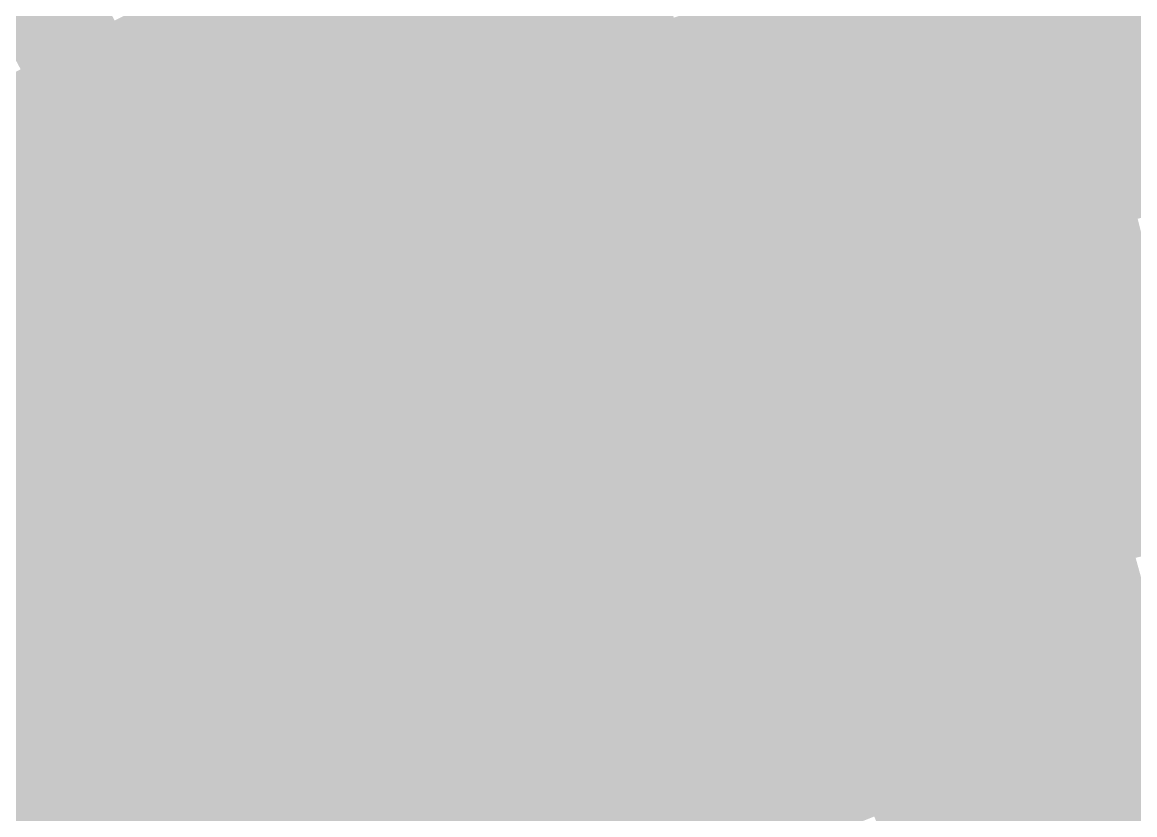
# Model space of a CAD drawing. Header units: inches. Extents: x -266 to 784, y -170 to 213.
# Drawn here: x -37.21 to -16.82, y 56.01 to 70.53 of the extents above; entities that cross this region are included whole.
import ezdxf

# ---------------------------------------------------------------- set-up
doc = ezdxf.new("R2010")
doc.units = ezdxf.units.IN
doc.header["$MEASUREMENT"] = 0

msp = doc.modelspace()

# ---------------------------------------------------------------- linework, layer by layer
at = {"color": 92, "true_color": 0x14cd00}
msp.add_solid([(-33.349297, 70.511165), (-33.776852, 71.415154), (-31.608822, 71.308361), (-32.014064, 72.222571)], dxfattribs=at)
at = {"color": 92, "true_color": 0x18c900}
msp.add_solid([(-31.203581, 70.394151), (-31.608822, 71.308361), (-29.466624, 71.138724), (-29.849308, 72.062604)], dxfattribs=at)
at = {"color": 82, "true_color": 0x1cc400}
msp.add_solid([(-29.083941, 70.214844), (-29.466624, 71.138724), (-27.352023, 70.907453), (-27.711918, 71.840446)], dxfattribs=at)
at = {"color": 82, "true_color": 0x30b700}
msp.add_solid([(-19.470031, 70.355653), (-19.736744, 71.319429), (-17.737553, 70.812281), (-17.980533, 71.782313)], dxfattribs=at)
at = {"color": 82, "true_color": 0x28bc00}
msp.add_solid([(-23.212449, 70.265085), (-23.526131, 71.214614), (-21.481066, 70.813585), (-21.771351, 71.770525)], dxfattribs=at)
at = {"color": 92, "true_color": 0x0bd100}
msp.add_solid([(-37.240342, 69.67178), (-37.711739, 70.553701), (-35.519295, 70.56472), (-35.968906, 71.457944)], dxfattribs=at)
at = {"color": 92, "true_color": 0x0fcd00}
msp.add_solid([(-35.069684, 69.671495), (-35.519295, 70.56472), (-33.349297, 70.511165), (-33.776852, 71.415154)], dxfattribs=at)
at = {"color": 82, "true_color": 0x20c000}
msp.add_solid([(-26.992128, 69.97446), (-27.352023, 70.907453), (-25.266739, 70.615805), (-25.603629, 71.557349)], dxfattribs=at)
at = {"color": 92, "true_color": 0x14c900}
msp.add_solid([(-32.921742, 69.607176), (-33.349297, 70.511165), (-31.203581, 70.394151), (-31.608822, 71.308361)], dxfattribs=at)
at = {"color": 82, "true_color": 0x24bc00}
msp.add_solid([(-24.929849, 69.674261), (-25.266739, 70.615805), (-23.212449, 70.265085), (-23.526131, 71.214614)], dxfattribs=at)
at = {"color": 82, "true_color": 0x2cb700}
msp.add_solid([(-21.190781, 69.856645), (-21.481066, 70.813585), (-19.470031, 70.355653), (-19.736744, 71.319429)], dxfattribs=at)
at = {"color": 82, "true_color": 0x33b300}
msp.add_solid([(-17.494573, 69.84225), (-17.737553, 70.812281), (-15.775289, 70.250553), (-15.994391, 71.226255)], dxfattribs=at)
at = {"color": 92, "true_color": 0x18c400}
msp.add_solid([(-30.79834, 69.479941), (-31.203581, 70.394151), (-29.083941, 70.214844), (-29.466624, 71.138724)], dxfattribs=at)
at = {"color": 82, "true_color": 0x1cc000}
msp.add_solid([(-28.701257, 69.290965), (-29.083941, 70.214844), (-26.992128, 69.97446), (-27.352023, 70.907453)], dxfattribs=at)
at = {"color": 82, "true_color": 0x27b700}
msp.add_solid([(-22.898767, 69.315557), (-23.212449, 70.265085), (-21.190781, 69.856645), (-21.481066, 70.813585)], dxfattribs=at)
at = {"color": 82, "true_color": 0x2fb300}
msp.add_solid([(-19.203319, 69.391877), (-19.470031, 70.355653), (-17.494573, 69.84225), (-17.737553, 70.812281)], dxfattribs=at)
at = {"color": 92, "true_color": 0x0acd00}
msp.add_solid([(-36.768945, 68.789859), (-37.240342, 69.67178), (-35.069684, 69.671495), (-35.519295, 70.56472)], dxfattribs=at)
at = {"color": 82, "true_color": 0x20bc00}
msp.add_solid([(-26.632233, 69.041467), (-26.992128, 69.97446), (-24.929849, 69.674261), (-25.266739, 70.615805)], dxfattribs=at)
at = {"color": 92, "true_color": 0x0fc900}
msp.add_solid([(-34.620072, 68.778271), (-35.069684, 69.671495), (-32.921742, 69.607176), (-33.349297, 70.511165)], dxfattribs=at)
at = {"color": 92, "true_color": 0x13c400}
msp.add_solid([(-32.494187, 68.703186), (-32.921742, 69.607176), (-30.79834, 69.479941), (-31.203581, 70.394151)], dxfattribs=at)
at = {"color": 82, "true_color": 0x2bb300}
msp.add_solid([(-20.900497, 68.899704), (-21.190781, 69.856645), (-19.203319, 69.391877), (-19.470031, 70.355653)], dxfattribs=at)
at = {"color": 92, "true_color": 0x17c000}
msp.add_solid([(-30.393099, 68.565732), (-30.79834, 69.479941), (-28.701257, 69.290965), (-29.083941, 70.214844)], dxfattribs=at)
at = {"color": 82, "true_color": 0x23b700}
msp.add_solid([(-24.592959, 68.732717), (-24.929849, 69.674261), (-22.898767, 69.315557), (-23.212449, 70.265085)], dxfattribs=at)
at = {"color": 84, "true_color": 0x32af00}
msp.add_solid([(-17.251593, 68.872219), (-17.494573, 69.84225), (-15.556188, 69.274851), (-15.775289, 70.250553)], dxfattribs=at)
at = {"color": 82, "true_color": 0x1bbc00}
msp.add_solid([(-28.318574, 68.367085), (-28.701257, 69.290965), (-26.632233, 69.041467), (-26.992128, 69.97446)], dxfattribs=at)
at = {"color": 84, "true_color": 0x27b300}
msp.add_solid([(-22.585085, 68.366029), (-22.898767, 69.315557), (-20.900497, 68.899704), (-21.190781, 69.856645)], dxfattribs=at)
at = {"color": 84, "true_color": 0x2eaf00}
msp.add_solid([(-18.936606, 68.428101), (-19.203319, 69.391877), (-17.251593, 68.872219), (-17.494573, 69.84225)], dxfattribs=at)
at = {"color": 92, "true_color": 0x06cd00}
msp.add_solid([(-38.446059, 67.866785), (-38.938957, 68.736872), (-36.768945, 68.789859), (-37.240342, 69.67178)], dxfattribs=at)
at = {"color": 92, "true_color": 0x0ac900}
msp.add_solid([(-36.297549, 67.907937), (-36.768945, 68.789859), (-34.620072, 68.778271), (-35.069684, 69.671495)], dxfattribs=at)
at = {"color": 92, "true_color": 0x0fc400}
msp.add_solid([(-34.170461, 67.885047), (-34.620072, 68.778271), (-32.494187, 68.703186), (-32.921742, 69.607176)], dxfattribs=at)
at = {"color": 82, "true_color": 0x1fb700}
msp.add_solid([(-26.272338, 68.108474), (-26.632233, 69.041467), (-24.592959, 68.732717), (-24.929849, 69.674261)], dxfattribs=at)
at = {"color": 92, "true_color": 0x13c000}
msp.add_solid([(-32.066632, 67.799197), (-32.494187, 68.703186), (-30.393099, 68.565732), (-30.79834, 69.479941)], dxfattribs=at)
at = {"color": 84, "true_color": 0x2aaf00}
msp.add_solid([(-20.610212, 67.942764), (-20.900497, 68.899704), (-18.936606, 68.428101), (-19.203319, 69.391877)], dxfattribs=at)
at = {"color": 92, "true_color": 0x17bc00}
msp.add_solid([(-29.987857, 67.651522), (-30.393099, 68.565732), (-28.318574, 68.367085), (-28.701257, 69.290965)], dxfattribs=at)
at = {"color": 84, "true_color": 0x22b300}
msp.add_solid([(-24.256069, 67.791173), (-24.592959, 68.732717), (-22.585085, 68.366029), (-22.898767, 69.315557)], dxfattribs=at)
at = {"color": 84, "true_color": 0x31ab00}
msp.add_solid([(-17.008613, 67.902188), (-17.251593, 68.872219), (-15.337087, 68.299149), (-15.556188, 69.274851)], dxfattribs=at)
at = {"color": 82, "true_color": 0x1bb700}
msp.add_solid([(-27.935891, 67.443206), (-28.318574, 68.367085), (-26.272338, 68.108474), (-26.632233, 69.041467)], dxfattribs=at)
at = {"color": 92, "true_color": 0x05c900}
msp.add_solid([(-37.953161, 66.996698), (-38.446059, 67.866785), (-36.297549, 67.907937), (-36.768945, 68.789859)], dxfattribs=at)
at = {"color": 92, "true_color": 0x0ac400}
msp.add_solid([(-35.826152, 67.026016), (-36.297549, 67.907937), (-34.170461, 67.885047), (-34.620072, 68.778271)], dxfattribs=at)
at = {"color": 84, "true_color": 0x1eb300}
msp.add_solid([(-25.912443, 67.175482), (-26.272338, 68.108474), (-24.256069, 67.791173), (-24.592959, 68.732717)], dxfattribs=at)
at = {"color": 84, "true_color": 0x26af00}
msp.add_solid([(-22.271404, 67.416501), (-22.585085, 68.366029), (-20.610212, 67.942764), (-20.900497, 68.899704)], dxfattribs=at)
at = {"color": 84, "true_color": 0x2dab00}
msp.add_solid([(-18.669893, 67.464325), (-18.936606, 68.428101), (-17.008613, 67.902188), (-17.251593, 68.872219)], dxfattribs=at)
at = {"color": 92, "true_color": 0x0ec000}
msp.add_solid([(-33.72085, 66.991823), (-34.170461, 67.885047), (-32.066632, 67.799197), (-32.494187, 68.703186)], dxfattribs=at)
at = {"color": 92, "true_color": 0x12bc00}
msp.add_solid([(-31.639077, 66.895208), (-32.066632, 67.799197), (-29.987857, 67.651522), (-30.393099, 68.565732)], dxfattribs=at)
at = {"color": 92, "true_color": 0x16b700}
msp.add_solid([(-29.582616, 66.737312), (-29.987857, 67.651522), (-27.935891, 67.443206), (-28.318574, 68.367085)], dxfattribs=at)
at = {"color": 84, "true_color": 0x21af00}
msp.add_solid([(-23.91918, 66.849629), (-24.256069, 67.791173), (-22.271404, 67.416501), (-22.585085, 68.366029)], dxfattribs=at)
at = {"color": 84, "true_color": 0x29ab00}
msp.add_solid([(-20.319927, 66.985824), (-20.610212, 67.942764), (-18.669893, 67.464325), (-18.936606, 68.428101)], dxfattribs=at)
at = {"color": 84, "true_color": 0x1ab300}
msp.add_solid([(-27.553207, 66.519326), (-27.935891, 67.443206), (-25.912443, 67.175482), (-26.272338, 68.108474)], dxfattribs=at)
at = {"color": 84, "true_color": 0x2fa600}
msp.add_solid([(-16.765632, 66.932156), (-17.008613, 67.902188), (-15.117986, 67.323447), (-15.337087, 68.299149)], dxfattribs=at)
at = {"color": 92, "true_color": 0x05c400}
msp.add_solid([(-37.460263, 66.126611), (-37.953161, 66.996698), (-35.826152, 67.026016), (-36.297549, 67.907937)], dxfattribs=at)
at = {"color": 84, "true_color": 0x25ab00}
msp.add_solid([(-21.957722, 66.466973), (-22.271404, 67.416501), (-20.319927, 66.985824), (-20.610212, 67.942764)], dxfattribs=at)
at = {"color": 84, "true_color": 0x2ca600}
msp.add_solid([(-18.40318, 66.500549), (-18.669893, 67.464325), (-16.765632, 66.932156), (-17.008613, 67.902188)], dxfattribs=at)
at = {"color": 92, "true_color": 0x0ac000}
msp.add_solid([(-35.354755, 66.144095), (-35.826152, 67.026016), (-33.72085, 66.991823), (-34.170461, 67.885047)], dxfattribs=at)
at = {"color": 92, "true_color": 0x0ebc00}
msp.add_solid([(-33.271238, 66.098598), (-33.72085, 66.991823), (-31.639077, 66.895208), (-32.066632, 67.799197)], dxfattribs=at)
at = {"color": 84, "true_color": 0x1daf00}
msp.add_solid([(-25.552548, 66.242489), (-25.912443, 67.175482), (-23.91918, 66.849629), (-24.256069, 67.791173)], dxfattribs=at)
at = {"color": 92, "true_color": 0x12b700}
msp.add_solid([(-31.211522, 65.991218), (-31.639077, 66.895208), (-29.582616, 66.737312), (-29.987857, 67.651522)], dxfattribs=at)
at = {"color": 84, "true_color": 0x16b300}
msp.add_solid([(-29.177375, 65.823102), (-29.582616, 66.737312), (-27.553207, 66.519326), (-27.935891, 67.443206)], dxfattribs=at)
at = {"color": 84, "true_color": 0x21ab00}
msp.add_solid([(-23.58229, 65.908085), (-23.91918, 66.849629), (-21.957722, 66.466973), (-22.271404, 67.416501)], dxfattribs=at)
at = {"color": 84, "true_color": 0x28a600}
msp.add_solid([(-20.029643, 66.028883), (-20.319927, 66.985824), (-18.40318, 66.500549), (-18.669893, 67.464325)], dxfattribs=at)
at = {"color": 84, "true_color": 0x19af00}
msp.add_solid([(-27.170524, 65.595447), (-27.553207, 66.519326), (-25.552548, 66.242489), (-25.912443, 67.175482)], dxfattribs=at)
at = {"color": 92, "true_color": 0x05c000}
msp.add_solid([(-36.967364, 65.256524), (-37.460263, 66.126611), (-35.354755, 66.144095), (-35.826152, 67.026016)], dxfattribs=at)
at = {"color": 92, "true_color": 0x0abc00}
msp.add_solid([(-34.883359, 65.262174), (-35.354755, 66.144095), (-33.271238, 66.098598), (-33.72085, 66.991823)], dxfattribs=at)
at = {"color": 92, "true_color": 0x0eb700}
msp.add_solid([(-32.821627, 65.205374), (-33.271238, 66.098598), (-31.211522, 65.991218), (-31.639077, 66.895208)], dxfattribs=at)
at = {"color": 84, "true_color": 0x24a600}
msp.add_solid([(-21.64404, 65.517444), (-21.957722, 66.466973), (-20.029643, 66.028883), (-20.319927, 66.985824)], dxfattribs=at)
at = {"color": 84, "true_color": 0x2aa200}
msp.add_solid([(-18.136468, 65.536772), (-18.40318, 66.500549), (-16.522652, 65.962125), (-16.765632, 66.932156)], dxfattribs=at)
at = {"color": 92, "true_color": 0x11b300}
msp.add_solid([(-30.783967, 65.087229), (-31.211522, 65.991218), (-29.177375, 65.823102), (-29.582616, 66.737312)], dxfattribs=at)
at = {"color": 84, "true_color": 0x1dab00}
msp.add_solid([(-25.192653, 65.309496), (-25.552548, 66.242489), (-23.58229, 65.908085), (-23.91918, 66.849629)], dxfattribs=at)
at = {"color": 84, "true_color": 0x15af00}
msp.add_solid([(-28.772133, 64.908893), (-29.177375, 65.823102), (-27.170524, 65.595447), (-27.553207, 66.519326)], dxfattribs=at)
at = {"color": 84, "true_color": 0x27a200}
msp.add_solid([(-19.739358, 65.071943), (-20.029643, 66.028883), (-18.136468, 65.536772), (-18.40318, 66.500549)], dxfattribs=at)
at = {"color": 84, "true_color": 0x20a600}
msp.add_solid([(-23.2454, 64.96654), (-23.58229, 65.908085), (-21.64404, 65.517444), (-21.957722, 66.466973)], dxfattribs=at)
at = {"color": 92, "true_color": 0x00c000}
msp.add_solid([(-38.557706, 64.329646), (-39.071809, 65.187374), (-36.967364, 65.256524), (-37.460263, 66.126611)], dxfattribs=at)
at = {"color": 92, "true_color": 0x05bc00}
msp.add_solid([(-36.474466, 64.386437), (-36.967364, 65.256524), (-34.883359, 65.262174), (-35.354755, 66.144095)], dxfattribs=at)
at = {"color": 92, "true_color": 0x09b700}
msp.add_solid([(-34.411962, 64.380252), (-34.883359, 65.262174), (-32.821627, 65.205374), (-33.271238, 66.098598)], dxfattribs=at)
at = {"color": 84, "true_color": 0x19ab00}
msp.add_solid([(-26.78784, 64.671567), (-27.170524, 65.595447), (-25.192653, 65.309496), (-25.552548, 66.242489)], dxfattribs=at)
at = {"color": 92, "true_color": 0x0db300}
msp.add_solid([(-32.372016, 64.31215), (-32.821627, 65.205374), (-30.783967, 65.087229), (-31.211522, 65.991218)], dxfattribs=at)
at = {"color": 84, "true_color": 0x1ca600}
msp.add_solid([(-24.832758, 64.376503), (-25.192653, 65.309496), (-23.2454, 64.96654), (-23.58229, 65.908085)], dxfattribs=at)
at = {"color": 84, "true_color": 0x23a200}
msp.add_solid([(-21.330358, 64.567916), (-21.64404, 65.517444), (-19.739358, 65.071943), (-20.029643, 66.028883)], dxfattribs=at)
at = {"color": 84, "true_color": 0x299e00}
msp.add_solid([(-17.869755, 64.572996), (-18.136468, 65.536772), (-16.279672, 64.992094), (-16.522652, 65.962125)], dxfattribs=at)
at = {"color": 94, "true_color": 0x11af00}
msp.add_solid([(-30.356412, 64.18324), (-30.783967, 65.087229), (-28.772133, 64.908893), (-29.177375, 65.823102)], dxfattribs=at)
at = {"color": 84, "true_color": 0x15ab00}
msp.add_solid([(-28.366892, 63.994683), (-28.772133, 64.908893), (-26.78784, 64.671567), (-27.170524, 65.595447)], dxfattribs=at)
at = {"color": 84, "true_color": 0x1fa200}
msp.add_solid([(-22.90851, 64.024996), (-23.2454, 64.96654), (-21.330358, 64.567916), (-21.64404, 65.517444)], dxfattribs=at)
at = {"color": 84, "true_color": 0x269e00}
msp.add_solid([(-19.449073, 64.115002), (-19.739358, 65.071943), (-17.869755, 64.572996), (-18.136468, 65.536772)], dxfattribs=at)
at = {"color": 92, "true_color": 0x00bc00}
msp.add_solid([(-38.043603, 63.471917), (-38.557706, 64.329646), (-36.474466, 64.386437), (-36.967364, 65.256524)], dxfattribs=at)
at = {"color": 92, "true_color": 0x05b700}
msp.add_solid([(-35.981568, 63.51635), (-36.474466, 64.386437), (-34.411962, 64.380252), (-34.883359, 65.262174)], dxfattribs=at)
at = {"color": 84, "true_color": 0x18a600}
msp.add_solid([(-26.405157, 63.747688), (-26.78784, 64.671567), (-24.832758, 64.376503), (-25.192653, 65.309496)], dxfattribs=at)
at = {"color": 92, "true_color": 0x09b300}
msp.add_solid([(-33.940565, 63.498331), (-34.411962, 64.380252), (-32.372016, 64.31215), (-32.821627, 65.205374)], dxfattribs=at)
at = {"color": 94, "true_color": 0x0daf00}
msp.add_solid([(-31.922404, 63.418925), (-32.372016, 64.31215), (-30.356412, 64.18324), (-30.783967, 65.087229)], dxfattribs=at)
at = {"color": 84, "true_color": 0x229e00}
msp.add_solid([(-21.016677, 63.618388), (-21.330358, 64.567916), (-19.449073, 64.115002), (-19.739358, 65.071943)], dxfattribs=at)
at = {"color": 94, "true_color": 0x11ab00}
msp.add_solid([(-29.928857, 63.279251), (-30.356412, 64.18324), (-28.366892, 63.994683), (-28.772133, 64.908893)], dxfattribs=at)
at = {"color": 84, "true_color": 0x1ba200}
msp.add_solid([(-24.472862, 63.44351), (-24.832758, 64.376503), (-22.90851, 64.024996), (-23.2454, 64.96654)], dxfattribs=at)
at = {"color": 84, "true_color": 0x289a00}
msp.add_solid([(-17.603042, 63.60922), (-17.869755, 64.572996), (-16.036692, 64.022063), (-16.279672, 64.992094)], dxfattribs=at)
at = {"color": 84, "true_color": 0x14a600}
msp.add_solid([(-27.961651, 63.080473), (-28.366892, 63.994683), (-26.405157, 63.747688), (-26.78784, 64.671567)], dxfattribs=at)
at = {"color": 84, "true_color": 0x1e9e00}
msp.add_solid([(-22.57162, 63.083452), (-22.90851, 64.024996), (-21.016677, 63.618388), (-21.330358, 64.567916)], dxfattribs=at)
at = {"color": 84, "true_color": 0x259a00}
msp.add_solid([(-19.158789, 63.158062), (-19.449073, 64.115002), (-17.603042, 63.60922), (-17.869755, 64.572996)], dxfattribs=at)
at = {"color": 92, "true_color": 0x00b700}
msp.add_solid([(-37.5295, 62.614189), (-38.043603, 63.471917), (-35.981568, 63.51635), (-36.474466, 64.386437)], dxfattribs=at)
at = {"color": 92, "true_color": 0x05b300}
msp.add_solid([(-35.48867, 62.646263), (-35.981568, 63.51635), (-33.940565, 63.498331), (-34.411962, 64.380252)], dxfattribs=at)
at = {"color": 94, "true_color": 0x09af00}
msp.add_solid([(-33.469168, 62.61641), (-33.940565, 63.498331), (-31.922404, 63.418925), (-32.372016, 64.31215)], dxfattribs=at)
at = {"color": 84, "true_color": 0x17a200}
msp.add_solid([(-26.022473, 62.823808), (-26.405157, 63.747688), (-24.472862, 63.44351), (-24.832758, 64.376503)], dxfattribs=at)
at = {"color": 94, "true_color": 0x0dab00}
msp.add_solid([(-31.472793, 62.525701), (-31.922404, 63.418925), (-29.928857, 63.279251), (-30.356412, 64.18324)], dxfattribs=at)
at = {"color": 84, "true_color": 0x219a00}
msp.add_solid([(-20.702995, 62.66886), (-21.016677, 63.618388), (-19.158789, 63.158062), (-19.449073, 64.115002)], dxfattribs=at)
at = {"color": 94, "true_color": 0x10a600}
msp.add_solid([(-29.501301, 62.375261), (-29.928857, 63.279251), (-27.961651, 63.080473), (-28.366892, 63.994683)], dxfattribs=at)
at = {"color": 84, "true_color": 0x1b9e00}
msp.add_solid([(-24.112967, 62.510518), (-24.472862, 63.44351), (-22.57162, 63.083452), (-22.90851, 64.024996)], dxfattribs=at)
at = {"color": 84, "true_color": 0x279500}
msp.add_solid([(-17.336329, 62.645444), (-17.603042, 63.60922), (-15.793712, 63.052031), (-16.036692, 64.022063)], dxfattribs=at)
at = {"color": 84, "true_color": 0x14a200}
msp.add_solid([(-27.556409, 62.166263), (-27.961651, 63.080473), (-26.022473, 62.823808), (-26.405157, 63.747688)], dxfattribs=at)
at = {"color": 92, "true_color": 0x00b300}
msp.add_solid([(-37.015398, 61.75646), (-37.5295, 62.614189), (-35.48867, 62.646263), (-35.981568, 63.51635)], dxfattribs=at)
at = {"color": 94, "true_color": 0x05af00}
msp.add_solid([(-34.995772, 61.776176), (-35.48867, 62.646263), (-33.469168, 62.61641), (-33.940565, 63.498331)], dxfattribs=at)
at = {"color": 94, "true_color": 0x09ab00}
msp.add_solid([(-32.997772, 61.734489), (-33.469168, 62.61641), (-31.472793, 62.525701), (-31.922404, 63.418925)], dxfattribs=at)
at = {"color": 84, "true_color": 0x179e00}
msp.add_solid([(-25.63979, 61.899929), (-26.022473, 62.823808), (-24.112967, 62.510518), (-24.472862, 63.44351)], dxfattribs=at)
at = {"color": 84, "true_color": 0x1d9a00}
msp.add_solid([(-22.23473, 62.141908), (-22.57162, 63.083452), (-20.702995, 62.66886), (-21.016677, 63.618388)], dxfattribs=at)
at = {"color": 84, "true_color": 0x249500}
msp.add_solid([(-18.868504, 62.201122), (-19.158789, 63.158062), (-17.336329, 62.645444), (-17.603042, 63.60922)], dxfattribs=at)
at = {"color": 94, "true_color": 0x0ca600}
msp.add_solid([(-31.023182, 61.632477), (-31.472793, 62.525701), (-29.501301, 62.375261), (-29.928857, 63.279251)], dxfattribs=at)
at = {"color": 94, "true_color": 0x10a200}
msp.add_solid([(-29.073746, 61.471272), (-29.501301, 62.375261), (-27.556409, 62.166263), (-27.961651, 63.080473)], dxfattribs=at)
at = {"color": 84, "true_color": 0x1a9a00}
msp.add_solid([(-23.753072, 61.577525), (-24.112967, 62.510518), (-22.23473, 62.141908), (-22.57162, 63.083452)], dxfattribs=at)
at = {"color": 84, "true_color": 0x209500}
msp.add_solid([(-20.389313, 61.719332), (-20.702995, 62.66886), (-18.868504, 62.201122), (-19.158789, 63.158062)], dxfattribs=at)
at = {"color": 84, "true_color": 0x269100}
msp.add_solid([(-17.069616, 61.681668), (-17.336329, 62.645444), (-15.550732, 62.082), (-15.793712, 63.052031)], dxfattribs=at)
at = {"color": 84, "true_color": 0x139e00}
msp.add_solid([(-27.151168, 61.252054), (-27.556409, 62.166263), (-25.63979, 61.899929), (-26.022473, 62.823808)], dxfattribs=at)
at = {"color": 92, "true_color": 0x00b305}
msp.add_solid([(-38.519829, 60.829457), (-39.054826, 61.67431), (-37.015398, 61.75646), (-37.5295, 62.614189)], dxfattribs=at)
at = {"color": 94, "true_color": 0x00af00}
msp.add_solid([(-36.501295, 60.898731), (-37.015398, 61.75646), (-34.995772, 61.776176), (-35.48867, 62.646263)], dxfattribs=at)
at = {"color": 94, "true_color": 0x05ab00}
msp.add_solid([(-34.502873, 60.906089), (-34.995772, 61.776176), (-32.997772, 61.734489), (-33.469168, 62.61641)], dxfattribs=at)
at = {"color": 84, "true_color": 0x1d9500}
msp.add_solid([(-21.89784, 61.200364), (-22.23473, 62.141908), (-20.389313, 61.719332), (-20.702995, 62.66886)], dxfattribs=at)
at = {"color": 84, "true_color": 0x239100}
msp.add_solid([(-18.578219, 61.244181), (-18.868504, 62.201122), (-17.069616, 61.681668), (-17.336329, 62.645444)], dxfattribs=at)
at = {"color": 94, "true_color": 0x08a600}
msp.add_solid([(-32.526375, 60.852567), (-32.997772, 61.734489), (-31.023182, 61.632477), (-31.472793, 62.525701)], dxfattribs=at)
at = {"color": 84, "true_color": 0x169a00}
msp.add_solid([(-25.257107, 60.976049), (-25.63979, 61.899929), (-23.753072, 61.577525), (-24.112967, 62.510518)], dxfattribs=at)
at = {"color": 94, "true_color": 0x0ca200}
msp.add_solid([(-30.57357, 60.739252), (-31.023182, 61.632477), (-29.073746, 61.471272), (-29.501301, 62.375261)], dxfattribs=at)
at = {"color": 84, "true_color": 0x1f9100}
msp.add_solid([(-20.075631, 60.769804), (-20.389313, 61.719332), (-18.578219, 61.244181), (-18.868504, 62.201122)], dxfattribs=at)
at = {"color": 94, "true_color": 0x0f9e00}
msp.add_solid([(-28.646191, 60.567283), (-29.073746, 61.471272), (-27.151168, 61.252054), (-27.556409, 62.166263)], dxfattribs=at)
at = {"color": 84, "true_color": 0x199500}
msp.add_solid([(-23.393177, 60.644532), (-23.753072, 61.577525), (-21.89784, 61.200364), (-22.23473, 62.141908)], dxfattribs=at)
at = {"color": 84, "true_color": 0x258d00}
msp.add_solid([(-16.802904, 60.717892), (-17.069616, 61.681668), (-15.307751, 61.111969), (-15.550732, 62.082)], dxfattribs=at)
at = {"color": 84, "true_color": 0x139a00}
msp.add_solid([(-26.745927, 60.337844), (-27.151168, 61.252054), (-25.257107, 60.976049), (-25.63979, 61.899929)], dxfattribs=at)
at = {"color": 94, "true_color": 0x00af05}
msp.add_solid([(-37.984831, 59.984603), (-38.519829, 60.829457), (-36.501295, 60.898731), (-37.015398, 61.75646)], dxfattribs=at)
at = {"color": 94, "true_color": 0x00ab00}
msp.add_solid([(-35.987192, 60.041003), (-36.501295, 60.898731), (-34.502873, 60.906089), (-34.995772, 61.776176)], dxfattribs=at)
at = {"color": 94, "true_color": 0x05a600}
msp.add_solid([(-34.009975, 60.036002), (-34.502873, 60.906089), (-32.526375, 60.852567), (-32.997772, 61.734489)], dxfattribs=at)
at = {"color": 94, "true_color": 0x08a200}
msp.add_solid([(-32.054978, 59.970646), (-32.526375, 60.852567), (-30.57357, 60.739252), (-31.023182, 61.632477)], dxfattribs=at)
at = {"color": 84, "true_color": 0x1c9100}
msp.add_solid([(-21.560951, 60.25882), (-21.89784, 61.200364), (-20.075631, 60.769804), (-20.389313, 61.719332)], dxfattribs=at)
at = {"color": 84, "true_color": 0x228d00}
msp.add_solid([(-18.287935, 60.287241), (-18.578219, 61.244181), (-16.802904, 60.717892), (-17.069616, 61.681668)], dxfattribs=at)
at = {"color": 94, "true_color": 0x0c9e00}
msp.add_solid([(-30.123959, 59.846028), (-30.57357, 60.739252), (-28.646191, 60.567283), (-29.073746, 61.471272)], dxfattribs=at)
at = {"color": 84, "true_color": 0x169500}
msp.add_solid([(-24.874423, 60.05217), (-25.257107, 60.976049), (-23.393177, 60.644532), (-23.753072, 61.577525)], dxfattribs=at)
at = {"color": 94, "true_color": 0x0f9a00}
msp.add_solid([(-28.218636, 59.663293), (-28.646191, 60.567283), (-26.745927, 60.337844), (-27.151168, 61.252054)], dxfattribs=at)
at = {"color": 84, "true_color": 0x189100}
msp.add_solid([(-23.033282, 59.711539), (-23.393177, 60.644532), (-21.560951, 60.25882), (-21.89784, 61.200364)], dxfattribs=at)
at = {"color": 86, "true_color": 0x1e8d00}
msp.add_solid([(-19.76195, 59.820275), (-20.075631, 60.769804), (-18.287935, 60.287241), (-18.578219, 61.244181)], dxfattribs=at)
at = {"color": 94, "true_color": 0x129500}
msp.add_solid([(-26.340685, 59.423634), (-26.745927, 60.337844), (-24.874423, 60.05217), (-25.257107, 60.976049)], dxfattribs=at)
at = {"color": 94, "true_color": 0x00ab05}
msp.add_solid([(-37.449833, 59.13975), (-37.984831, 59.984603), (-35.987192, 60.041003), (-36.501295, 60.898731)], dxfattribs=at)
at = {"color": 94, "true_color": 0x00a600}
msp.add_solid([(-35.473089, 59.183274), (-35.987192, 60.041003), (-34.009975, 60.036002), (-34.502873, 60.906089)], dxfattribs=at)
at = {"color": 94, "true_color": 0x04a200}
msp.add_solid([(-33.517077, 59.165915), (-34.009975, 60.036002), (-32.054978, 59.970646), (-32.526375, 60.852567)], dxfattribs=at)
at = {"color": 86, "true_color": 0x1b8d00}
msp.add_solid([(-21.224061, 59.317276), (-21.560951, 60.25882), (-19.76195, 59.820275), (-20.075631, 60.769804)], dxfattribs=at)
at = {"color": 94, "true_color": 0x089e00}
msp.add_solid([(-31.583581, 59.088725), (-32.054978, 59.970646), (-30.123959, 59.846028), (-30.57357, 60.739252)], dxfattribs=at)
at = {"color": 94, "true_color": 0x0b9a00}
msp.add_solid([(-29.674348, 58.952804), (-30.123959, 59.846028), (-28.218636, 59.663293), (-28.646191, 60.567283)], dxfattribs=at)
at = {"color": 84, "true_color": 0x159100}
msp.add_solid([(-24.49174, 59.12829), (-24.874423, 60.05217), (-23.033282, 59.711539), (-23.393177, 60.644532)], dxfattribs=at)
at = {"color": 86, "true_color": 0x218900}
msp.add_solid([(-17.99765, 59.330301), (-18.287935, 60.287241), (-16.536191, 59.754116), (-16.802904, 60.717892)], dxfattribs=at)
at = {"color": 94, "true_color": 0x0f9500}
msp.add_solid([(-27.791081, 58.759304), (-28.218636, 59.663293), (-26.340685, 59.423634), (-26.745927, 60.337844)], dxfattribs=at)
at = {"color": 86, "true_color": 0x188d00}
msp.add_solid([(-22.673387, 58.778546), (-23.033282, 59.711539), (-21.224061, 59.317276), (-21.560951, 60.25882)], dxfattribs=at)
at = {"color": 86, "true_color": 0x1d8900}
msp.add_solid([(-19.448268, 58.870747), (-19.76195, 59.820275), (-17.99765, 59.330301), (-18.287935, 60.287241)], dxfattribs=at)
at = {"color": 94, "true_color": 0x00a605}
msp.add_solid([(-36.914836, 58.294896), (-37.449833, 59.13975), (-35.473089, 59.183274), (-35.987192, 60.041003)], dxfattribs=at)
at = {"color": 94, "true_color": 0x00a200}
msp.add_solid([(-34.958987, 58.325545), (-35.473089, 59.183274), (-33.517077, 59.165915), (-34.009975, 60.036002)], dxfattribs=at)
at = {"color": 94, "true_color": 0x049e00}
msp.add_solid([(-33.024179, 58.295828), (-33.517077, 59.165915), (-31.583581, 59.088725), (-32.054978, 59.970646)], dxfattribs=at)
at = {"color": 94, "true_color": 0x129100}
msp.add_solid([(-25.935444, 58.509424), (-26.340685, 59.423634), (-24.49174, 59.12829), (-24.874423, 60.05217)], dxfattribs=at)
at = {"color": 94, "true_color": 0x089a00}
msp.add_solid([(-31.112185, 58.206803), (-31.583581, 59.088725), (-29.674348, 58.952804), (-30.123959, 59.846028)], dxfattribs=at)
at = {"color": 86, "true_color": 0x1a8900}
msp.add_solid([(-20.887171, 58.375732), (-21.224061, 59.317276), (-19.448268, 58.870747), (-19.76195, 59.820275)], dxfattribs=at)
at = {"color": 86, "true_color": 0x208400}
msp.add_solid([(-17.707365, 58.37336), (-17.99765, 59.330301), (-16.269478, 58.79034), (-16.536191, 59.754116)], dxfattribs=at)
at = {"color": 94, "true_color": 0x0b9500}
msp.add_solid([(-29.224736, 58.05958), (-29.674348, 58.952804), (-27.791081, 58.759304), (-28.218636, 59.663293)], dxfattribs=at)
at = {"color": 86, "true_color": 0x148d00}
msp.add_solid([(-24.109056, 58.204411), (-24.49174, 59.12829), (-22.673387, 58.778546), (-23.033282, 59.711539)], dxfattribs=at)
at = {"color": 94, "true_color": 0x0e9100}
msp.add_solid([(-27.363526, 57.855315), (-27.791081, 58.759304), (-25.935444, 58.509424), (-26.340685, 59.423634)], dxfattribs=at)
at = {"color": 94, "true_color": 0x00a608}
msp.add_solid([(-38.334346, 57.371403), (-38.889916, 58.202873), (-36.914836, 58.294896), (-37.449833, 59.13975)], dxfattribs=at)
at = {"color": 94, "true_color": 0x00a204}
msp.add_solid([(-36.379838, 57.450042), (-36.914836, 58.294896), (-34.958987, 58.325545), (-35.473089, 59.183274)], dxfattribs=at)
at = {"color": 94, "true_color": 0x009e00}
msp.add_solid([(-34.444884, 57.467817), (-34.958987, 58.325545), (-33.024179, 58.295828), (-33.517077, 59.165915)], dxfattribs=at)
at = {"color": 86, "true_color": 0x178900}
msp.add_solid([(-22.313492, 57.845554), (-22.673387, 58.778546), (-20.887171, 58.375732), (-21.224061, 59.317276)], dxfattribs=at)
at = {"color": 86, "true_color": 0x1c8400}
msp.add_solid([(-19.134586, 57.921219), (-19.448268, 58.870747), (-17.707365, 58.37336), (-17.99765, 59.330301)], dxfattribs=at)
at = {"color": 94, "true_color": 0x049a00}
msp.add_solid([(-32.531281, 57.425741), (-33.024179, 58.295828), (-31.112185, 58.206803), (-31.583581, 59.088725)], dxfattribs=at)
at = {"color": 94, "true_color": 0x089500}
msp.add_solid([(-30.640788, 57.324882), (-31.112185, 58.206803), (-29.224736, 58.05958), (-29.674348, 58.952804)], dxfattribs=at)
at = {"color": 86, "true_color": 0x118d00}
msp.add_solid([(-25.530203, 57.595215), (-25.935444, 58.509424), (-24.109056, 58.204411), (-24.49174, 59.12829)], dxfattribs=at)
at = {"color": 94, "true_color": 0x0b9100}
msp.add_solid([(-28.775125, 57.166355), (-29.224736, 58.05958), (-27.363526, 57.855315), (-27.791081, 58.759304)], dxfattribs=at)
at = {"color": 86, "true_color": 0x148900}
msp.add_solid([(-23.726373, 57.280531), (-24.109056, 58.204411), (-22.313492, 57.845554), (-22.673387, 58.778546)], dxfattribs=at)
at = {"color": 86, "true_color": 0x198400}
msp.add_solid([(-20.550281, 57.434188), (-20.887171, 58.375732), (-19.134586, 57.921219), (-19.448268, 58.870747)], dxfattribs=at)
at = {"color": 86, "true_color": 0x1e8000}
msp.add_solid([(-17.417081, 57.41642), (-17.707365, 58.37336), (-16.002765, 57.826564), (-16.269478, 58.79034)], dxfattribs=at)
at = {"color": 94, "true_color": 0x009e04}
msp.add_solid([(-35.844841, 56.605189), (-36.379838, 57.450042), (-34.444884, 57.467817), (-34.958987, 58.325545)], dxfattribs=at)
at = {"color": 94, "true_color": 0x0e8d00}
msp.add_solid([(-26.935971, 56.951325), (-27.363526, 57.855315), (-25.530203, 57.595215), (-25.935444, 58.509424)], dxfattribs=at)
at = {"color": 86, "true_color": 0x168400}
msp.add_solid([(-21.953597, 56.912561), (-22.313492, 57.845554), (-20.550281, 57.434188), (-20.887171, 58.375732)], dxfattribs=at)
at = {"color": 86, "true_color": 0x1c8000}
msp.add_solid([(-18.820904, 56.971691), (-19.134586, 57.921219), (-17.417081, 57.41642), (-17.707365, 58.37336)], dxfattribs=at)
at = {"color": 94, "true_color": 0x00a208}
msp.add_solid([(-37.778776, 56.539934), (-38.334346, 57.371403), (-36.379838, 57.450042), (-36.914836, 58.294896)], dxfattribs=at)
at = {"color": 94, "true_color": 0x009a00}
msp.add_solid([(-33.930781, 56.610088), (-34.444884, 57.467817), (-32.531281, 57.425741), (-33.024179, 58.295828)], dxfattribs=at)
at = {"color": 94, "true_color": 0x049500}
msp.add_solid([(-32.038382, 56.555654), (-32.531281, 57.425741), (-30.640788, 57.324882), (-31.112185, 58.206803)], dxfattribs=at)
at = {"color": 86, "true_color": 0x118900}
msp.add_solid([(-25.124961, 56.681005), (-25.530203, 57.595215), (-23.726373, 57.280531), (-24.109056, 58.204411)], dxfattribs=at)
at = {"color": 94, "true_color": 0x079100}
msp.add_solid([(-30.169391, 56.442961), (-30.640788, 57.324882), (-28.775125, 57.166355), (-29.224736, 58.05958)], dxfattribs=at)
at = {"color": 86, "true_color": 0x188000}
msp.add_solid([(-20.213391, 56.492644), (-20.550281, 57.434188), (-18.820904, 56.971691), (-19.134586, 57.921219)], dxfattribs=at)
at = {"color": 94, "true_color": 0x0a8d00}
msp.add_solid([(-28.325514, 56.273131), (-28.775125, 57.166355), (-26.935971, 56.951325), (-27.363526, 57.855315)], dxfattribs=at)
at = {"color": 86, "true_color": 0x138400}
msp.add_solid([(-23.343689, 56.356651), (-23.726373, 57.280531), (-21.953597, 56.912561), (-22.313492, 57.845554)], dxfattribs=at)
at = {"color": 86, "true_color": 0x1d7c00}
msp.add_solid([(-17.126796, 56.45948), (-17.417081, 57.41642), (-15.736053, 56.862788), (-16.002765, 57.826564)], dxfattribs=at)
at = {"color": 96, "true_color": 0x0d8900}
msp.add_solid([(-26.508416, 56.047336), (-26.935971, 56.951325), (-25.124961, 56.681005), (-25.530203, 57.595215)], dxfattribs=at)
at = {"color": 94, "true_color": 0x009e08}
msp.add_solid([(-37.223206, 55.708464), (-37.778776, 56.539934), (-35.844841, 56.605189), (-36.379838, 57.450042)], dxfattribs=at)
at = {"color": 94, "true_color": 0x009a04}
msp.add_solid([(-35.309843, 55.760335), (-35.844841, 56.605189), (-33.930781, 56.610088), (-34.444884, 57.467817)], dxfattribs=at)
at = {"color": 94, "true_color": 0x009500}
msp.add_solid([(-33.416678, 55.75236), (-33.930781, 56.610088), (-32.038382, 56.555654), (-32.531281, 57.425741)], dxfattribs=at)
at = {"color": 94, "true_color": 0x049100}
msp.add_solid([(-31.545484, 55.685567), (-32.038382, 56.555654), (-30.169391, 56.442961), (-30.640788, 57.324882)], dxfattribs=at)
at = {"color": 86, "true_color": 0x158000}
msp.add_solid([(-21.593702, 55.979568), (-21.953597, 56.912561), (-20.213391, 56.492644), (-20.550281, 57.434188)], dxfattribs=at)
at = {"color": 86, "true_color": 0x1b7c00}
msp.add_solid([(-18.507223, 56.022163), (-18.820904, 56.971691), (-17.126796, 56.45948), (-17.417081, 57.41642)], dxfattribs=at)
at = {"color": 94, "true_color": 0x078d00}
msp.add_solid([(-29.697994, 55.56104), (-30.169391, 56.442961), (-28.325514, 56.273131), (-28.775125, 57.166355)], dxfattribs=at)
at = {"color": 86, "true_color": 0x108400}
msp.add_solid([(-24.71972, 55.766795), (-25.124961, 56.681005), (-23.343689, 56.356651), (-23.726373, 57.280531)], dxfattribs=at)
at = {"color": 96, "true_color": 0x0a8900}
msp.add_solid([(-27.875902, 55.379907), (-28.325514, 56.273131), (-26.508416, 56.047336), (-26.935971, 56.951325)], dxfattribs=at)
at = {"color": 86, "true_color": 0x138000}
msp.add_solid([(-22.961006, 55.432772), (-23.343689, 56.356651), (-21.593702, 55.979568), (-21.953597, 56.912561)], dxfattribs=at)
at = {"color": 86, "true_color": 0x187c00}
msp.add_solid([(-19.876501, 55.5511), (-20.213391, 56.492644), (-18.507223, 56.022163), (-18.820904, 56.971691)], dxfattribs=at)
at = {"color": 86, "true_color": 0x1c7700}
msp.add_solid([(-16.836511, 55.502539), (-17.126796, 56.45948), (-15.46934, 55.899012), (-15.736053, 56.862788)], dxfattribs=at)
at = {"color": 94, "true_color": 0x009a08}
msp.add_solid([(-36.667635, 54.876994), (-37.223206, 55.708464), (-35.309843, 55.760335), (-35.844841, 56.605189)], dxfattribs=at)
at = {"color": 94, "true_color": 0x009504}
msp.add_solid([(-34.774845, 54.915482), (-35.309843, 55.760335), (-33.416678, 55.75236), (-33.930781, 56.610088)], dxfattribs=at)
at = {"color": 94, "true_color": 0x009100}
msp.add_solid([(-32.902576, 54.894631), (-33.416678, 55.75236), (-31.545484, 55.685567), (-32.038382, 56.555654)], dxfattribs=at)
at = {"color": 96, "true_color": 0x0d8400}
msp.add_solid([(-26.080861, 55.143347), (-26.508416, 56.047336), (-24.71972, 55.766795), (-25.124961, 56.681005)], dxfattribs=at)
at = {"color": 86, "true_color": 0x157c00}
msp.add_solid([(-21.233807, 55.046575), (-21.593702, 55.979568), (-19.876501, 55.5511), (-20.213391, 56.492644)], dxfattribs=at)
at = {"color": 94, "true_color": 0x048d00}
msp.add_solid([(-31.052586, 54.81548), (-31.545484, 55.685567), (-29.697994, 55.56104), (-30.169391, 56.442961)], dxfattribs=at)
at = {"color": 86, "true_color": 0x108000}
msp.add_solid([(-24.314479, 54.852585), (-24.71972, 55.766795), (-22.961006, 55.432772), (-23.343689, 56.356651)], dxfattribs=at)
at = {"color": 86, "true_color": 0x1a7700}
msp.add_solid([(-18.193541, 55.072634), (-18.507223, 56.022163), (-16.836511, 55.502539), (-17.126796, 56.45948)], dxfattribs=at)
at = {"color": 96, "true_color": 0x078900}
msp.add_solid([(-29.226598, 54.679118), (-29.697994, 55.56104), (-27.875902, 55.379907), (-28.325514, 56.273131)], dxfattribs=at)
at = {"color": 96, "true_color": 0x0a8400}
msp.add_solid([(-27.426291, 54.486682), (-27.875902, 55.379907), (-26.080861, 55.143347), (-26.508416, 56.047336)], dxfattribs=at)
at = {"color": 86, "true_color": 0x177700}
msp.add_solid([(-19.539611, 54.609556), (-19.876501, 55.5511), (-18.193541, 55.072634), (-18.507223, 56.022163)], dxfattribs=at)

doc.saveas('drawing.dxf')
